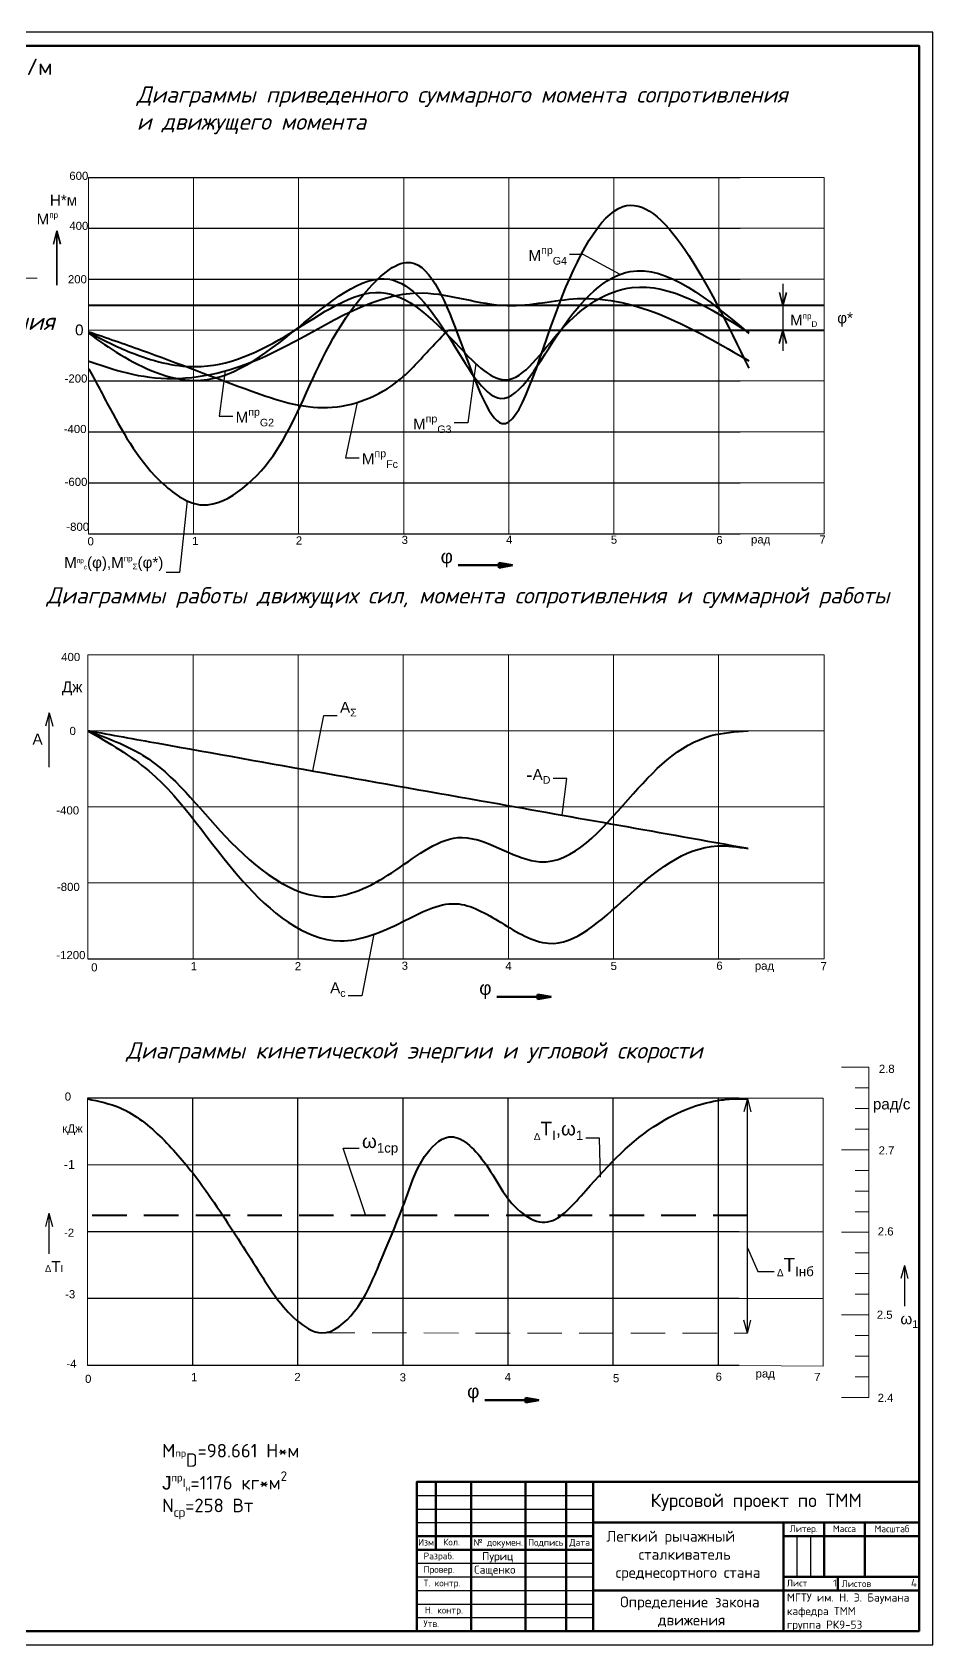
# Model space of a CAD drawing. Header units: millimetres. Extents: x 3020 to 4372, y 727 to 1321.
# Drawn here: x 4041 to 4372, y 727 to 1321 of the extents above; entities that cross this region are included whole.
import ezdxf
from ezdxf import colors
from ezdxf.entities.mleader import LeaderData, LeaderLine
from ezdxf.math import Vec2, Vec3

# ---------------------------------------------------------------- set-up
doc = ezdxf.new("R2010")
doc.units = ezdxf.units.MM
doc.linetypes.add('штриховая', pattern=[19.05, 12.7, -6.35])
doc.layers.add('Контуры', color=182, linetype='Continuous', lineweight=50)
doc.styles.get("Standard").update_dxf_attribs({"font": 'arial.ttf'})
doc.styles.add('Аннотативный', font='arial.ttf')
doc.styles.add('ГОСТ', font='isocpeur.ttf')

# ---------------------------------------------------------------- blocks, each defined once
blk = doc.blocks.new('_None')

msp = doc.modelspace()

# ---------------------------------------------------------------- hatches: boundary and pattern name
at = {"true_color": 0x000000}
h = msp.add_hatch(color=18, dxfattribs=at)
h.set_gradient(color2=(0, 0, 0), tint=1)
h.paths.add_polyline_path([(4212.77, 1125.2), (4212.77, 1124.32), (4217.77, 1124.32)])
h.paths.add_polyline_path([(4217.77, 1124.32), (4212.77, 1124.32), (4212.77, 1123.43)])
h = msp.add_hatch(color=18, dxfattribs=at)
h.set_gradient(color2=(0, 0, 0), tint=1)
h.paths.add_polyline_path([(4226.98, 966.25), (4226.98, 965.36), (4231.98, 965.36)])
h.paths.add_polyline_path([(4231.98, 965.36), (4226.98, 965.36), (4226.98, 964.48)])
h = msp.add_hatch(color=18, dxfattribs=at)
h.set_gradient(color2=(0, 0, 0), tint=1)
h.paths.add_polyline_path([(4222.51, 817.68), (4222.51, 816.8), (4227.51, 816.8)])
h.paths.add_polyline_path([(4227.51, 816.8), (4222.51, 816.8), (4222.51, 815.92)])

# ---------------------------------------------------------------- linework, layer by layer
at = {"lineweight": 25}
for p, q in [((4061.59, 1267.22), (4301.59, 1267.22)), ((4061.59, 1248.47), (4301.59, 1248.47)), ((4061.59, 1229.72), (4301.59, 1229.72)), ((4061.59, 1192.22), (4301.59, 1192.22)), ((4061.59, 1173.47), (4301.59, 1173.47)), ((4061.59, 1154.72), (4301.59, 1154.72)), ((4061.59, 1135.97), (4301.59, 1135.97)), ((4061.45, 979.36), (4301.45, 979.36)), ((4301.25, 928.08), (4061.25, 928.08)), ((4301.25, 829.58), (4061.25, 829.58))]:
    msp.add_line(p, q, dxfattribs=at)
at = {"color": 18, "lineweight": 20, "true_color": 0x000000}
for p, q in [((4061.59, 1210.97), (4061.59, 1267.22)), ((4061.59, 1267.22), (4293.79, 1267.22)), ((4061.59, 1135.97), (4061.59, 1266.23)), ((4177.69, 1267.22), (4100.29, 1267.22)), ((4100.29, 1267.22), (4100.29, 1135.97)), ((4138.99, 1267.22), (4100.29, 1267.22)), ((4100.29, 1267.22), (4100.29, 1135.97)), ((4138.99, 1135.97), (4138.99, 1267.22)), ((4177.69, 1135.97), (4177.69, 1267.22)), ((4177.69, 1135.97), (4177.69, 1267.22)), ((4177.69, 1267.22), (4216.39, 1267.22)), ((4216.39, 1267.22), (4216.39, 1135.97)), ((4216.39, 1267.22), (4216.39, 1135.97)), ((4255.09, 1135.97), (4255.09, 1267.22)), ((4255.09, 1267.22), (4293.79, 1267.22)), ((4255.09, 1135.97), (4255.09, 1267.22)), ((4293.79, 1267.22), (4332.49, 1267.22)), ((4293.79, 1267.22), (4293.79, 1135.97)), ((4293.79, 1267.22), (4293.79, 1135.97)), ((4332.49, 1135.97), (4332.49, 1267.22)), ((4301.59, 1248.47), (4332.49, 1248.47)), ((4301.59, 1229.72), (4332.49, 1229.72)), ((4301.59, 1210.97), (4332.49, 1210.97)), ((4061.59, 1154.72), (4061.59, 1173.47)), ((4293.79, 1173.47), (4332.49, 1173.47)), ((4293.79, 1154.72), (4061.59, 1154.72)), ((4293.79, 1154.72), (4332.49, 1154.72)), ((4061.59, 1135.97), (4138.99, 1135.97)), ((4100.29, 1135.97), (4177.69, 1135.97)), ((4293.79, 1135.97), (4177.69, 1135.97)), ((4216.39, 1135.97), (4255.09, 1135.97)), ((4216.39, 1135.97), (4255.09, 1135.97)), ((4255.09, 1135.97), (4293.79, 1135.97)), ((4293.79, 1135.97), (4332.49, 1135.97)), ((4332.49, 1135.97), (4332.49, 1135.97)), ((4061.45, 1091.36), (4332.49, 1091.36)), ((4061.45, 1063.36), (4332.49, 1063.36)), ((4061.45, 1035.36), (4332.49, 1035.36)), ((4293.65, 979.36), (4293.65, 1014.36)), ((4061.45, 1007.36), (4332.49, 1007.36)), ((4332.49, 979.36), (4293.65, 979.36)), ((4301.45, 979.36), (4332.49, 979.36)), ((4301.25, 928.08), (4332.19, 928.08)), ((4332.19, 928.08), (4332.19, 829.28)), ((4301.25, 903.45), (4332.19, 903.45)), ((4301.25, 878.83), (4332.19, 878.83)), ((4301.25, 854.2), (4332.19, 854.2)), ((4301.25, 829.58), (4332.19, 829.28))]:
    msp.add_line(p, q, dxfattribs=at)
at = {"lineweight": 35}
for p, q in [((4050, 1247.51), (4048.71, 1242.68)), ((4050, 1227.51), (4050, 1247.51)), ((4050, 1247.51), (4051.3, 1242.68)), ((4317.33, 1220.02), (4316.03, 1224.85)), ((4317.33, 1220.02), (4318.62, 1224.85)), ((4317.3, 1210.88), (4316, 1206.05)), ((4317.3, 1210.88), (4318.59, 1206.05))]:
    msp.add_line(p, q, dxfattribs=at)
at = {"lineweight": 20}
for p, q in [((3922.81, 1230.09), (4042.73, 1230.09)), ((4061.59, 1210.97), (4301.59, 1210.97)), ((4061.45, 1091.36), (4061.45, 979.36)), ((4332.49, 1091.36), (4061.45, 1091.36)), ((4100.15, 979.36), (4100.15, 1091.36)), ((4100.15, 1091.36), (4138.85, 1091.36)), ((4138.85, 1091.36), (4138.85, 979.36)), ((4177.55, 979.36), (4177.55, 1091.36)), ((4177.55, 1091.36), (4216.25, 1091.36)), ((4216.25, 1091.36), (4216.25, 979.36)), ((4254.95, 979.3), (4254.95, 1091.36)), ((4254.95, 1091.36), (4293.65, 1091.36)), ((4293.65, 1091.36), (4293.65, 979.36)), ((4332.49, 979.36), (4332.49, 1091.36)), ((4061.45, 979.36), (4100.15, 979.36)), ((4138.85, 979.36), (4177.55, 979.36)), ((4216.25, 979.36), (4254.95, 979.3)), ((4293.65, 979.36), (4332.49, 979.36)), ((4348.93, 939.42), (4338.93, 939.42)), ((4348.93, 928.08), (4348.93, 939.42)), ((4348.93, 939.42), (4348.93, 817.82)), ((4061.25, 928.08), (4061.25, 927.8)), ((4061.25, 840.34), (4061.25, 927.8)), ((4177.35, 928.08), (4177.35, 884.17)), ((4216.05, 928.09), (4216.05, 841.43)), ((4348.93, 931.82), (4343.93, 931.82)), ((4348.93, 928.08), (4348.93, 909.02)), ((4348.93, 924.22), (4343.93, 924.22)), ((4348.93, 916.62), (4343.93, 916.62)), ((4348.93, 909.02), (4338.93, 909.02)), ((4348.93, 909.02), (4348.93, 909.02)), ((4348.93, 848.22), (4348.93, 909.02)), ((4301.25, 903.45), (4061.25, 903.45)), ((4348.93, 901.42), (4343.93, 901.42)), ((4348.93, 893.82), (4343.93, 893.82)), ((4348.93, 886.22), (4343.93, 886.22)), ((4348.93, 878.62), (4338.93, 878.62)), ((4348.93, 871.02), (4343.93, 871.02)), ((4348.93, 863.42), (4343.93, 863.42)), ((4348.93, 855.82), (4343.93, 855.82)), ((4348.93, 848.22), (4338.93, 848.22)), ((4348.93, 848.22), (4348.93, 829.28)), ((4061.25, 840.34), (4061.25, 829.58)), ((4348.93, 840.62), (4343.93, 840.62)), ((4348.93, 833.02), (4343.93, 833.02)), ((4348.93, 825.42), (4343.93, 825.42)), ((4348.93, 817.82), (4338.93, 817.82))]:
    msp.add_line(p, q, dxfattribs=at)
at = {"color": 18, "lineweight": 30, "true_color": 0x000000}
msp.add_line((4317.31, 1227.98), (4317.31, 1203.32), dxfattribs=at)
at = {"color": 18, "lineweight": 40, "true_color": 0x000000}
for p, q in [((4061.59, 1220.16), (4332.49, 1220.16)), ((4194.15, 1210.97), (4332.49, 1210.97))]:
    msp.add_line(p, q, dxfattribs=at)
at = {"lineweight": 30}
for p, q in [((4047.16, 1069.94), (4045.86, 1065.12)), ((4047.16, 1049.94), (4047.16, 1069.94)), ((4047.16, 1069.94), (4048.45, 1065.12)), ((4304.26, 927.79), (4302.97, 922.96)), ((4304.26, 927.79), (4305.55, 922.96)), ((4304.26, 841.41), (4304.26, 927.79)), ((4047.05, 885.64), (4045.76, 880.81)), ((4047.05, 885.64), (4047.05, 870.64)), ((4047.05, 885.64), (4048.35, 880.81)), ((4362.06, 866.38), (4360.76, 861.55)), ((4362.06, 866.38), (4362.06, 851.38)), ((4362.06, 866.38), (4363.35, 861.55)), ((4304.26, 841.41), (4302.96, 846.24)), ((4304.26, 841.41), (4305.55, 846.24))]:
    msp.add_line(p, q, dxfattribs=at)
for p, q in [((4099.95, 928.08), (4099.95, 829.58)), ((4138.65, 928.09), (4138.65, 829.58)), ((4177.35, 928.09), (4177.35, 829.58)), ((4216.05, 928.09), (4216.05, 829.58)), ((4254.75, 928.09), (4254.75, 829.58)), ((4293.45, 928.09), (4293.45, 829.58)), ((4301.25, 878.83), (4061.25, 878.83)), ((4301.25, 854.2), (4061.25, 854.2))]:
    msp.add_line(p, q)
at = {"linetype": 'штриховая', "lineweight": 40}
msp.add_line((4304.3, 884.76), (4061.27, 884.76), dxfattribs=at)
at = {"linetype": 'штриховая', "lineweight": 20}
msp.add_line((4147.02, 841.56), (4304.26, 841.42), dxfattribs=at)
at = {"linetype": 'ByBlock', "lineweight": 70}
for p, q in [((4189.49, 786.69), (4189.49, 761.69)), ((4202.49, 786.69), (4202.49, 731.69)), ((4222.49, 786.69), (4222.49, 731.69)), ((4237.49, 786.69), (4237.49, 731.69)), ((4182.49, 766.69), (4247.49, 766.69)), ((4247.49, 771.69), (4367.49, 771.69)), ((4317.49, 731.69), (4317.49, 771.69)), ((4367.49, 766.69), (4317.49, 766.69)), ((4317.49, 766.69), (4317.49, 751.69)), ((4332.49, 771.69), (4332.49, 751.69)), ((4347.49, 771.69), (4347.49, 751.69)), ((4182.49, 761.69), (4247.49, 761.69)), ((4367.49, 751.69), (4317.49, 751.69)), ((4337.49, 751.69), (4337.49, 746.69)), ((4247.49, 746.69), (4367.49, 746.69))]:
    msp.add_line(p, q, dxfattribs=at)
at = {"linetype": 'ByBlock', "lineweight": -2}
for p, q in [((4182.49, 781.69), (4247.49, 781.69)), ((4182.49, 776.69), (4247.49, 776.69)), ((4182.49, 771.69), (4247.49, 771.69)), ((4322.49, 766.69), (4322.49, 751.69)), ((4327.49, 766.69), (4327.49, 751.69)), ((4182.49, 756.69), (4247.49, 756.69)), ((4182.49, 751.69), (4247.49, 751.69)), ((4182.49, 746.69), (4247.49, 746.69)), ((4182.49, 741.69), (4247.49, 741.69)), ((4182.49, 736.69), (4247.49, 736.69)), ((4182.49, 731.69), (4247.49, 731.69))]:
    msp.add_line(p, q, dxfattribs=at)
msp.add_lwpolyline([(3531.49, 726.69), (4372.49, 726.69), (4372.49, 1320.69), (3531.49, 1320.69)], close=True)
at = {"lineweight": 70}
for points in [[(3551.49, 1315.69), (4367.49, 1315.69), (4367.49, 731.69), (3551.49, 731.69)], [(4182.49, 731.69), (4367.49, 731.69), (4367.49, 786.69), (4182.49, 786.69)], [(4182.49, 731.69), (4247.49, 731.69), (4247.49, 786.69), (4182.49, 786.69)]]:
    msp.add_lwpolyline(points, close=True, dxfattribs=at)
at = {"color": 18, "lineweight": 20, "true_color": 0x000000}
msp.add_lwpolyline([(4293.79, 1192.22), (4332.49, 1192.22)], dxfattribs=at)
at = {"color": 18, "lineweight": 40, "true_color": 0x000000}
for points in [[(4061.79, 1196.66), (4069.53, 1182.17), (4089.27, 1154.18), (4103.59, 1146.57), (4118.3, 1152.61), (4139.58, 1182.84), (4162.03, 1223.03), (4178.67, 1235.9), (4197.63, 1209.27), (4213.89, 1176.55), (4234.78, 1219.98), (4258.39, 1256.45), (4304.83, 1196.9)], [(4061.79, 1209.67), (4073.4, 1201.91), (4100.49, 1192.45), (4138.81, 1211.85), (4172.48, 1229.68), (4194.15, 1208.7), (4213.5, 1185.8), (4235.56, 1210.96), (4261.1, 1232.53), (4304.83, 1209.75)], [(4061.79, 1210.02), (4077.27, 1202.73), (4100.88, 1197.5), (4136.1, 1209.95), (4169.38, 1224.79), (4196.86, 1206.11), (4215.05, 1192.67), (4235.56, 1210.96), (4261.87, 1226.66), (4304.83, 1210.09)], [(4061.79, 1199.56), (4073.79, 1195.69), (4090.43, 1193.16), (4126.81, 1201.41), (4184.86, 1224.64), (4215.82, 1220.04), (4241.75, 1222.57), (4304.83, 1199.61)], [(4061.79, 1210.34), (4081.14, 1203.63), (4121.78, 1188.48), (4149.64, 1182.43), (4175.96, 1192.49), (4187.57, 1204.22), (4194.15, 1210.97)], [(4061.45, 1063.45), (4087.35, 1058.75), (4209.26, 1037.05), (4304.47, 1020.1)], [(4061.45, 1063.36), (4081.57, 1054.39), (4112.14, 1024.37), (4150.46, 1002.15), (4174.84, 1012.08), (4199.22, 1024.06), (4214.7, 1019.29), (4227.86, 1015.15), (4260.36, 1038.07), (4290.94, 1061.57), (4304.48, 1063.37)], [(4061.45, 1063.36), (4083.89, 1048.57), (4118.34, 1008.1), (4154.33, 986), (4177.16, 992.96), (4196.9, 999.65), (4213.54, 992.71), (4230.95, 985.09), (4259.59, 1001.89), (4293.26, 1020.93), (4304.48, 1020)]]:
    msp.add_spline(points, degree=3, dxfattribs=at)
at = {"lineweight": 40}
msp.add_spline([(4061.25, 927.8), (4073.24, 924.47), (4088.71, 913.25), (4101.47, 898.55), (4109.98, 886.48), (4125.07, 863.09), (4138.22, 846.31), (4147.5, 841.53), (4159.49, 849.39), (4168, 865.1), (4179.22, 892.95), (4185.41, 906.5), (4194.3, 913.75), (4207.07, 904.86), (4220.61, 886.28), (4228.73, 882.33), (4243.04, 892.09), (4269.73, 917.47), (4281.33, 923.75), (4291.78, 926.89), (4297.58, 927.69), (4304.26, 927.79)], degree=3, dxfattribs=at)
at = {"layer": 'Контуры', "color": 18, "true_color": 0x000000}
for p, q in [((4217.77, 1124.32), (4197.77, 1124.32)), ((4212.77, 1125.2), (4212.77, 1123.43)), ((4217.77, 1124.32), (4212.77, 1125.2)), ((4217.77, 1124.32), (4212.77, 1123.43)), ((4217.77, 1124.32), (4217.77, 1124.32)), ((4231.98, 965.36), (4211.98, 965.36)), ((4226.98, 966.25), (4226.98, 964.48)), ((4231.98, 965.36), (4226.98, 966.25)), ((4231.98, 965.36), (4226.98, 964.48)), ((4227.51, 816.8), (4207.51, 816.8)), ((4222.51, 817.68), (4222.51, 815.92)), ((4227.51, 816.8), (4222.51, 817.68)), ((4227.51, 816.8), (4222.51, 815.92)), ((4227.51, 816.8), (4227.51, 816.8))]:
    msp.add_line(p, q, dxfattribs=at)

# ---------------------------------------------------------------- texts
at = {"lineweight": 25, "attachment_point": 1}
for s, width, heights, insert, char_height in [('{\\fISOCPEUR|b0|i0|c0|p34;µ=50 \\fISOCPEUR|b0|i0|c204|p34;мм\\fISOCPEUR|b0|i0|c0|p34;/\\fISOCPEUR|b0|i0|c204|p34;м}', 58.0627, [0], (4007, 1310.95), 6), ('{\\fISOCPEUR|b0|i1|c204|p34;Диаграммы приведенного суммарного момента сопротивления и движущего момента}', 244.7468, [0], (4079.41, 1300.77), 6), ('600', 7.3694, [0], (4054.58, 1269.3), 3), ('Н*м', 12.0679, [0], (4047.42, 1260.81), 4), ('\\A1;М{\\H0.525x;\\Sпр^ ;}', 6.794, [0], (4042.55, 1254.41), 4), ('400', 8.3359, [0], (4054.58, 1250.87), 3), ('200', 8.6983, [0], (4054.06, 1231.2), 3), ('{\\fISOCPEUR|b0|i1|c204|p34;Диаграмма силы сопротивления}', 156.6251, [0], (3916.61, 1217.41), 6.4031), ('0', 10.2688, [0], (4056.7, 1213.03), 4), ('-200', 11.3135, [0], (4052.84, 1194.64), 3), ('-400', 13.1766, [0], (4052.52, 1176.04), 3), ('-600', 13.6117, [0], (4052.84, 1156.56), 3), ('-800', 13.3942, [0], (4053.47, 1140.02), 3), ('0', 3.9182, [0], (4061.27, 1134.68), 3), ('3', 8.1983, [0], (4176.93, 1135.19), 3), ('рад', 11.7466, [0], (4305.59, 1135.38), 3), ('{\\fISOCPEUR|b0|i1|c204|p34;Диаграммы работы движущих сил, момента сопротивления и суммарной работы}', 417.7436, [97.3], (4046.18, 1116.26), 6), ('400', 8.5776, [3.01], (4051.6, 1092.05), 3), ('Дж', 7.9422, [0], (4051.87, 1081.53), 4), ('0', 5.4421, [0], (4054.66, 1064.82), 3), ('A', 4.2627, [0], (4041.02, 1062.3), 4), ('-400', 7.0434, [0], (4049.79, 1035.55), 3), ('-800', 9.6851, [0], (4050.02, 1007.36), 3), ('-1200', 4.7302, [0], (4049.79, 982.24), 3), ('0', 4.1402, [0], (4062.61, 977.72), 3), ('3', 7.5365, [0], (4176.96, 978.32), 3), ('{\\fISOCPEUR|b0|i1|c204|p34;Диаграммы кинетической энергии и угловой скорости}', 232.9101, [0], (4075.54, 948.62), 6), ('2.8', 7.3737, [0], (4352.64, 940.35), 3), ('0', 7.3661, [0], (4052.89, 930.14), 3), ('\\A1;рад/с', 7.3737, [0], (4350.45, 927.89), 4), ('кДж', 6.1074, [0], (4052.02, 918.37), 3), ('2.7', 7.3737, [0], (4352.56, 910.29), 3), ('2.6', 7.3737, [0], (4352.24, 880.45), 3), ('{\\H0.625x;Δ}T{\\H0.625x;I}', 10.5299, [0], (4045.6, 868.02), 4), ('2.5', 7.3737, [0], (4351.88, 849.75), 3), ('\\A1;ω{\\H0.7x;\\S^ 1;}', 10.5299, [0], (4360.6, 848.76), 4), ('0', 4.1402, [0], (4060.37, 826.14), 3), ('2.4', 7.3737, [0], (4352.2, 819.15), 3)]:
    msp.add_mtext_dynamic_manual_height_columns(s, width=width, gutter_width=12.5, heights=heights, dxfattribs=dict(at, insert=insert, char_height=char_height))
at = {"color": 18, "lineweight": 30, "true_color": 0x000000, "attachment_point": 1, "style": 'Аннотативный'}
for s, width, heights, insert, char_height in [('\\A1;{\\C256;M\\H0.53x;\\Sпр^ ;\\H0.99057x;\\S^ D;}', 10.4957, [0], (4319.95, 1217.24), 4), ('\\A1;{\\fISOCPEUR|b0|i0|c0|p34;\\C256;M\\H0.53x;\\Sпр^ ;\\H1.869x;\\S^ D;\\H1.0095x;=98.661\\fISOCPEUR|b0|i0|c204|p34; Н*м\\P\\fArial|b0|i0|c204|p34;J\\H0.525x;\\Sпр^ ;\\H1.1905x;I\\H0.7x;\\S^ н;\\fISOCPEUR|b0|i0|c0|p34;\\H2.2857x;=1176\\fISOCPEUR|b0|i0|c204|p34; кг*м\\H0.7x;\\S2^ ;\\H1.4286x;\\P\\fISOCPEUR|b0|i0|c0|p34;N\\fISOCPEUR|b0|i0|c204|p34;\\H0.7x;\\S^ ср;\\H1.4286x;=258 Вт}', 62.9551, [34.22], (4088.74, 804.12), 5)]:
    msp.add_mtext_dynamic_manual_height_columns(s, width=width, gutter_width=12.5, heights=heights, dxfattribs=dict(at, insert=insert, char_height=char_height))
at = {"style": 'Аннотативный'}
for s, width, heights, insert, char_height, attachment_point in [('1', 5.3736, [0], (4099.77, 1134.81), 3, 1), ('2', 8.0191, [0], (4137.99, 1134.98), 3, 1), ('4', 7.2308, [0], (4215.42, 1135.28), 3, 1), ('5', 8.495, [0], (4253.95, 1135.27), 3, 1), ('6', 5.737, [0], (4292.8, 1135.12), 3, 1), ('7', 5.737, [0], (4330.74, 1135.32), 3, 1), ('1', 10.3797, [0], (4099.25, 978.15), 3, 1), ('2', 12.6729, [0], (4137.59, 978.15), 3, 1), ('4', 7.7244, [0], (4215.12, 978.24), 3, 1), ('5', 7.0003, [0], (4253.88, 978.24), 3, 1), ('6', 8.5693, [0], (4292.82, 978.33), 3, 1), ('рад', 13.5925, [0], (4306.98, 978.33), 3, 1), ('7', 5.737, [0], (4331.19, 978.18), 3, 1), ('1', 7.737, [0], (4099.37, 826.78), 3, 1), ('2', 11.6814, [0], (4137.42, 826.8), 3, 1), ('3', 11.6814, [0], (4176.21, 826.7), 3, 1), ('4', 11.6814, [0], (4214.88, 826.82), 3, 1), ('5', 14.8672, [0], (4254.75, 826.38), 3, 1), ('6', 6.6751, [0], (4292.54, 826.91), 3, 1), ('рад', 13.5925, [0], (4307.28, 828.12), 3, 1), ('7', 8.4956, [0], (4328.84, 826.81), 3, 1), ('{\\fISOCPEUR|b0|i0|c204|p34;Легкий рычажный      сталкиватель  среднесортного стана}', 70, [22.9], (4282.41, 759.44), 4, 5), (' {\\fISOCPEUR|b0|i0|c204|p34;Сащенко }', 18.6254, [4.76], (4202.49, 755.86), 3, 1), ('\\pi9.9;{\\fISOCPEUR|b0|i0|c204|p34;Определение закона \\P\\pi23.8;движения}', 70, [13.12], (4247.49, 744.47), 4, 1), ('{\\fISOCPEUR|b0|i0|c204|p34;МГТУ им\\fISOCPEUR|b0|i0|c0|p34;. \\fISOCPEUR|b0|i0|c204|p34;Н\\fISOCPEUR|b0|i0|c0|p34;. \\fISOCPEUR|b0|i0|c204|p34;Э\\fISOCPEUR|b0|i0|c0|p34;. \\fISOCPEUR|b0|i0|c204|p34;Баумана\\Pкафедра ТММ\\Pгруппа РК9-53}', 50, [0], (4318.8, 745.59), 3, 1)]:
    msp.add_mtext_dynamic_manual_height_columns(s, width=width, gutter_width=12.5, heights=heights, dxfattribs=dict(at, insert=insert, char_height=char_height, attachment_point=attachment_point))
at = {"color": 18, "true_color": 0x000000, "char_height": 5, "attachment_point": 1, "style": 'ГОСТ'}
for insert in [(4191.29, 1130.07), (4205.51, 971.12), (4201.04, 822.55)]:
    msp.add_mtext_dynamic_manual_height_columns('\\A1;{\\fArial|b0|i0|c0|p34;φ}', width=15.6641, gutter_width=25, heights=[0], dxfattribs=dict(at, insert=insert))
at = {"lineweight": 25, "width": 11.1124, "attachment_point": 1}
for s, insert, char_height in [('-1', (4052.59, 905.25), 3.25), ('-2', (4052.62, 879.96), 3), ('-3', (4053.03, 857.32), 3), ('-4', (4053.5, 831.7), 3)]:
    msp.add_mtext(s, dxfattribs=dict(at, insert=insert, char_height=char_height))
at = {"linetype": 'ByBlock'}
for s, width, heights, insert, char_height, attachment_point in [('{\\fISOCPEUR|b0|i0|c204|p34;Курсовой проект по ТММ}', 120, [14.66], (4307.49, 779.19), 5, 5), ('{\\fISOCPEUR|b0|i0|c204|p34;Масса}', 15, [3.92], (4339.99, 769.42), 2.5, 5), ('{\\fISOCPEUR|b0|i0|c204|p34;Масштаб}', 20, [3.8], (4357.49, 769.39), 2.5, 5), ('{\\fISOCPEUR|b0|i0|c204|p34;Изм\\fISOCPEUR|b0|i0|c0|p34;.}', 6, [3.69], (4182.99, 764.42), 2.5, 4), ('\\pi2.5;{\\fISOCPEUR|b0|i0|c204|p34;Разраб\\fISOCPEUR|b0|i0|c0|p34;.}', 20, [5], (4182.49, 759.06), 2.5, 4), ('{\\fISOCPEUR|b0|i0|c204|p34;Кол\\fISOCPEUR|b0|i0|c0|p34;.}', 8.8502, [0], (4195.32, 764.49), 2.5, 5), ('{\\fISOCPEUR|b0|i0|c0|p34;№ \\fISOCPEUR|b0|i0|c204|p34;докумен\\fISOCPEUR|b0|i0|c0|p34;.}', 20, [5.03], (4212.49, 764.07), 2.5, 5), ('{\\fISOCPEUR|b0|i0|c204|p34;Подпись}', 15, [5.27], (4229.99, 764.18), 2.5, 5), ('{\\fISOCPEUR|b0|i0|c204|p34;Дата}', 10, [3.84], (4242.49, 764.14), 2.5, 5), ('\\pi2.5;{\\fISOCPEUR|b0|i0|c204|p34;Провер\\fISOCPEUR|b0|i0|c0|p34;.}', 20.4068, [4.29], (4182.49, 754.09), 2.5, 4), ('\\pi2.5;{\\fISOCPEUR|b0|i0|c204|p34;Т\\fISOCPEUR|b0|i0|c0|p34;. \\fISOCPEUR|b0|i0|c204|p34;контр\\fISOCPEUR|b0|i0|c0|p34;.}', 20, [3.69], (4182.49, 749.09), 2.5, 4), ('{\\fISOCPEUR|b0|i0|c204|p34;Лист      1}', 20, [3.57], (4318.76, 749.41), 2.5, 4), ('{\\fISOCPEUR|b0|i0|c204|p34;Листов        \\fISOCPEUR|b0|i0|c0|p34;\\H1.2x; 4}', 30, [3.68], (4338.94, 749.41), 2.5, 4), ('{\\fISOCPEUR|b0|i0|c204|p34;Н\\fISOCPEUR|b0|i0|c0|p34;. \\fISOCPEUR|b0|i0|c204|p34;контр\\fISOCPEUR|b0|i0|c0|p34;.}', 20, [3.8], (4192.49, 739.09), 2.5, 5), ('\\pi2.5;{\\fISOCPEUR|b0|i0|c204|p34;Утв\\fISOCPEUR|b0|i0|c0|p34;.}', 20, [3.56], (4182.49, 734.42), 2.5, 4)]:
    msp.add_mtext_dynamic_manual_height_columns(s, width=width, gutter_width=12.5, heights=heights, dxfattribs=dict(at, insert=insert, char_height=char_height, attachment_point=attachment_point))
at = {"linetype": 'ByBlock', "lineweight": 30, "insert": (4324.99, 769.09), "char_height": 2.5, "attachment_point": 5}
msp.add_mtext_dynamic_manual_height_columns('{\\fISOCPEUR|b0|i0|c204|p34;Литер\\fISOCPEUR|b0|i0|c0|p34;.}', width=15, gutter_width=12.5, heights=[4.27], dxfattribs=at)
at = {"color": 18, "lineweight": 40, "true_color": 0x000000, "insert": (4206.58, 760.81), "char_height": 3, "attachment_point": 1, "style": 'Аннотативный'}
msp.add_mtext_dynamic_manual_height_columns('{\\fISOCPEUR|b0|i0|c204|p34;Пуриц}', width=20.6196, gutter_width=12.5, heights=[0], dxfattribs=at)
at = {"layer": 'Контуры', "color": 18, "true_color": 0x000000, "insert": (4337.32, 1217.47), "char_height": 4, "width": 12.5364, "attachment_point": 1, "style": 'ГОСТ'}
msp.add_mtext('\\A1;{\\fArial|b0|i0|c0|p34;φ\\fArial|b0|i0|c204|p34;*}', dxfattribs=at)

# ---------------------------------------------------------------- leaders
at = {"lineweight": 30}
ml = msp.add_multileader_mtext('Standard', dxfattribs=at)
ml.set_content('\\A1;{\\H1.3333x;М\\H0.7x;\\Sпр^ ;\\S^ G4;}', color=256)
ml.set_leader_properties()
ml.set_arrow_properties(name='NONE')
ml.build(insert=Vec2(0, 0))
ml.multileader.update_dxf_attribs({"text_left_attachment_type": 7, "text_right_attachment_type": 7, "dogleg_length": 5})
ctx = ml.context
ctx.base_point, ctx.char_height, ctx.landing_gap_size, ctx.plane_origin = Vec3(4223.68, 1238.83), 3, 1, Vec3(4240.69, 1305.24)
ctx.left_attachment, ctx.right_attachment, ctx.text_align_type = 7, 7, 2
notes = []
notes.append((ctx, [(1, (1, 1, 0), (4243.8, 1238.83), (-1, 0), 5, [(0, [(4257.37, 1231.44)], 0, [])])]))
ctx.mtext.insert, ctx.mtext.width, ctx.mtext.defined_height, ctx.mtext.alignment, ctx.mtext.flow_direction = Vec3(4237.8, 1241.83), 34.415, 53.91, 3, 5
ml = msp.add_multileader_mtext('Standard', dxfattribs=at)
ml.set_content('\\A1;{\\H1.3333x;М\\H0.7x;\\Sпр^ ;\\S^ G2;}', color=256)
ml.set_leader_properties()
ml.set_arrow_properties(name='NONE')
ml.build(insert=Vec2(0, 0))
ml.multileader.update_dxf_attribs({"text_left_attachment_type": 7, "text_right_attachment_type": 7, "dogleg_length": 5})
ctx = ml.context
ctx.base_point, ctx.char_height, ctx.landing_gap_size, ctx.plane_origin = Vec3(4114.8, 1179.23), 3, 1, Vec3(4123.15, 1245.64)
ctx.left_attachment, ctx.right_attachment = 7, 7
notes.append((ctx, [(0, (1, 1, 0), (4109.8, 1179.23), (1, 0), 5, [(0, [(4112, 1196)], 0, [])])]))
ctx.mtext.insert, ctx.mtext.width, ctx.mtext.defined_height, ctx.mtext.flow_direction = Vec3(4115.8, 1182.23), 34.415, 53.91, 5
ml = msp.add_multileader_mtext('Standard', dxfattribs=at)
ml.set_content('\\A1;{\\H1.3333x;М\\H0.7x;\\Sпр^ ;\\S^ G3;}', color=256)
ml.set_leader_properties()
ml.set_arrow_properties(name='NONE')
ml.build(insert=Vec2(0, 0))
ml.multileader.update_dxf_attribs({"text_left_attachment_type": 7, "text_right_attachment_type": 7, "dogleg_length": 5})
ctx = ml.context
ctx.base_point, ctx.char_height, ctx.landing_gap_size, ctx.plane_origin = Vec3(4181.17, 1176.76), 3, 1, Vec3(4206.33, 1244.7)
ctx.left_attachment, ctx.right_attachment, ctx.text_align_type = 7, 7, 2
notes.append((ctx, [(1, (1, 1, 0), (4201.3, 1176.76), (-1, 0), 5, [(0, [(4204.29, 1198.69)], 0, [])])]))
ctx.mtext.insert, ctx.mtext.width, ctx.mtext.defined_height, ctx.mtext.alignment, ctx.mtext.flow_direction = Vec3(4195.3, 1179.76), 34.415, 53.91, 3, 5
ml = msp.add_multileader_mtext('Standard', dxfattribs=at)
ml.set_content('\\A1;{\\H1.3333x;М\\H0.7x;\\Sпр^ ;\\S^ Fc;}', color=256)
ml.set_leader_properties()
ml.set_arrow_properties(name='NONE')
ml.build(insert=Vec2(0, 0))
ml.multileader.update_dxf_attribs({"text_left_attachment_type": 7, "text_right_attachment_type": 7, "dogleg_length": 5})
ctx = ml.context
ctx.base_point, ctx.char_height, ctx.landing_gap_size, ctx.plane_origin = Vec3(4161.28, 1163.93), 3, 1, Vec3(4169.62, 1230.34)
ctx.left_attachment, ctx.right_attachment = 7, 7
notes.append((ctx, [(0, (1, 1, 0), (4156.28, 1163.93), (1, 0), 5, [(0, [(4160.59, 1184.33)], 0, [])])]))
ctx.mtext.insert, ctx.mtext.width, ctx.mtext.defined_height, ctx.mtext.flow_direction = Vec3(4162.28, 1166.93), 34.415, 53.91, 5
ml = msp.add_multileader_mtext('Standard', dxfattribs=at)
ml.set_content('\\A1;{\\H0.8x;М\\H0.42x;\\Sпр^ ;\\S^ с;\\H2.381x;(φ),M\\H0.525x;\\Sпр^ ;\\S^ Σ;\\H1.9048x;(φ*\\H1x;)}', color=256)
ml.set_leader_properties()
ml.set_arrow_properties(name='NONE')
ml.build(insert=Vec2(0, 0))
ml.multileader.update_dxf_attribs({"text_left_attachment_type": 7, "text_right_attachment_type": 7, "dogleg_length": 5})
ctx = ml.context
ctx.base_point, ctx.char_height, ctx.landing_gap_size, ctx.plane_origin = Vec3(4052.8, 1121.71), 5, 1, Vec3(4151.59, 1145.89)
ctx.left_attachment, ctx.right_attachment, ctx.text_align_type = 7, 7, 2
notes.append((ctx, [(0, (1, 1, 0), (4095.2, 1121.71), (-1, 0), 5, [(0, [(4097.92, 1148.15)], 0, [])])]))
ctx.mtext.insert, ctx.mtext.alignment, ctx.mtext.flow_direction = Vec3(4089.2, 1127.89), 3, 5
at = {"lineweight": 35}
ml = msp.add_multileader_mtext('Standard', dxfattribs=at)
ml.set_content('\\A1;{\\H0.8x;А\\H0.7x;\\S^ Σ;}', color=256)
ml.set_leader_properties()
ml.set_arrow_properties(name='NONE')
ml.build(insert=Vec2(0, 0))
ml.multileader.update_dxf_attribs({"text_left_attachment_type": 7, "text_right_attachment_type": 7, "dogleg_length": 5})
ctx = ml.context
ctx.base_point, ctx.char_height, ctx.landing_gap_size, ctx.plane_origin = Vec3(4153.26, 1069.03), 5, 1, Vec3(4141.45, 1057.31)
ctx.left_attachment, ctx.right_attachment = 7, 7
notes.append((ctx, [(0, (1, 1, 0), (4148.26, 1069.03), (1, 0), 5, [(0, [(4144.24, 1048.56)], 0, [])])]))
ctx.mtext.insert, ctx.mtext.flow_direction = Vec3(4154.26, 1074.03), 5
ml = msp.add_multileader_mtext('Standard', dxfattribs=at)
ml.set_content('\\A1;{\\H1.25x;-}А{\\H0.7x;\\S^ D;}', color=256)
ml.set_leader_properties()
ml.set_arrow_properties(name='NONE')
ml.build(insert=Vec2(0, 0))
ml.multileader.update_dxf_attribs({"text_left_attachment_type": 7, "text_right_attachment_type": 7, "dogleg_length": 5})
ctx = ml.context
ctx.base_point, ctx.landing_gap_size, ctx.plane_origin = Vec3(4222.56, 1045.74), 1, Vec3(4184.14, 1029.49)
ctx.left_attachment, ctx.right_attachment, ctx.text_align_type = 7, 7, 2
notes.append((ctx, [(0, (1, 1, 0), (4237.72, 1045.74), (-1, 0), 5, [(0, [(4236.04, 1032.28)], 0, [])])]))
ctx.mtext.insert, ctx.mtext.alignment, ctx.mtext.flow_direction = Vec3(4231.72, 1049.74), 3, 5
ml = msp.add_multileader_mtext('Standard', dxfattribs=at)
ml.set_content('\\A1;{\\H0.8x;А\\H0.7x;\\S^ с;}', color=256)
ml.set_leader_properties()
ml.set_arrow_properties(name='NONE')
ml.build(insert=Vec2(0, 0))
ml.multileader.update_dxf_attribs({"text_left_attachment_type": 7, "text_right_attachment_type": 7, "dogleg_length": 5})
ctx = ml.context
ctx.base_point, ctx.char_height, ctx.landing_gap_size, ctx.plane_origin = Vec3(4149.81, 965.69), 5, 1, Vec3(4164.14, 999.92)
ctx.left_attachment, ctx.right_attachment, ctx.text_align_type = 7, 7, 2
notes.append((ctx, [(0, (1, 1, 0), (4162.31, 965.69), (-1, 0), 5, [(0, [(4166.72, 988.39)], 0, [])])]))
ctx.mtext.insert, ctx.mtext.alignment, ctx.mtext.flow_direction = Vec3(4156.31, 970.69), 3, 5
at = {"lineweight": 30}
ml = msp.add_multileader_mtext('Standard', dxfattribs=at)
ml.set_content('\\A1;{\\H0.525x;\\S^ Δ;}T{\\H0.7x;\\S^ I;},ω{\\H0.7x;\\S^ 1;}', color=256)
ml.set_leader_properties()
ml.set_arrow_properties(name='NONE')
ml.build(insert=Vec2(0, 0))
ml.multileader.update_dxf_attribs({"text_left_attachment_type": 7, "text_right_attachment_type": 7, "dogleg_length": 5})
ctx = ml.context
ctx.base_point, ctx.char_height, ctx.landing_gap_size, ctx.plane_origin = Vec3(4226.53, 913.33), 5, 1, Vec3(4261.25, 868.48)
ctx.left_attachment, ctx.right_attachment, ctx.text_align_type = 7, 7, 2
notes.append((ctx, [(1, (1, 1, 0), (4249.8, 913.33), (-1, 0), 5, [(0, [(4250.14, 898.94)], 0, [])])]))
ctx.mtext.insert, ctx.mtext.alignment, ctx.mtext.flow_direction = Vec3(4243.8, 919.32), 3, 5
ml = msp.add_multileader_mtext('Standard', dxfattribs=at)
ml.set_content('\\A1;ω{\\H0.7x;\\S^ 1ср;}', color=256)
ml.set_leader_properties()
ml.set_arrow_properties(name='NONE')
ml.build(insert=Vec2(0, 0))
ml.multileader.update_dxf_attribs({"text_left_attachment_type": 7, "text_right_attachment_type": 7, "dogleg_length": 5})
ctx = ml.context
ctx.base_point, ctx.char_height, ctx.landing_gap_size, ctx.plane_origin = Vec3(4161.35, 909.59), 5, 1, Vec3(4204.05, 950.77)
ctx.left_attachment, ctx.right_attachment = 7, 7
notes.append((ctx, [(0, (1, 1, 0), (4155.35, 909.59), (1, 0), 6, [(0, [(4163.7, 884.73)], 0, [])])]))
ctx.mtext.insert, ctx.mtext.flow_direction = Vec3(4162.35, 914.67), 5
ml = msp.add_multileader_mtext('Standard', dxfattribs=at)
ml.set_content('\\A1;{\\H0.525x;\\S^ Δ;}Т{\\H0.7x;\\S^ Iнб;}', color=256)
ml.set_leader_properties()
ml.set_arrow_properties(name='NONE')
ml.build(insert=Vec2(0, 0))
ml.multileader.update_dxf_attribs({"text_left_attachment_type": 7, "text_right_attachment_type": 7, "dogleg_length": 5})
ctx = ml.context
ctx.base_point, ctx.char_height, ctx.landing_gap_size, ctx.plane_origin = Vec3(4314.12, 864.16), 5, 1, Vec3(4122.79, 905.34)
ctx.left_attachment, ctx.right_attachment = 7, 7
notes.append((ctx, [(0, (1, 1, 0), (4308.12, 864.16), (1, 0), 6, [(0, [(4304.26, 872.91)], 0, [])])]))
ctx.mtext.insert, ctx.mtext.flow_direction = Vec3(4315.12, 869.16), 5
for ctx, leaders in notes:
    for number, flags, end, landing, length, lines in leaders:
        leader = LeaderData()
        leader.index, (leader.has_last_leader_line, leader.has_dogleg_vector, leader.attachment_direction) = number, flags
        leader.last_leader_point, leader.dogleg_vector, leader.dogleg_length = Vec3(end), Vec3(landing), length
        for number, points, colour, breaks in lines:
            line = LeaderLine()
            line.index, line.vertices, line.color, line.breaks = number, Vec3.list(points), colors.encode_raw_color(colour), breaks
            leader.lines.append(line)
        ctx.leaders.append(leader)

doc.saveas('drawing.dxf')
